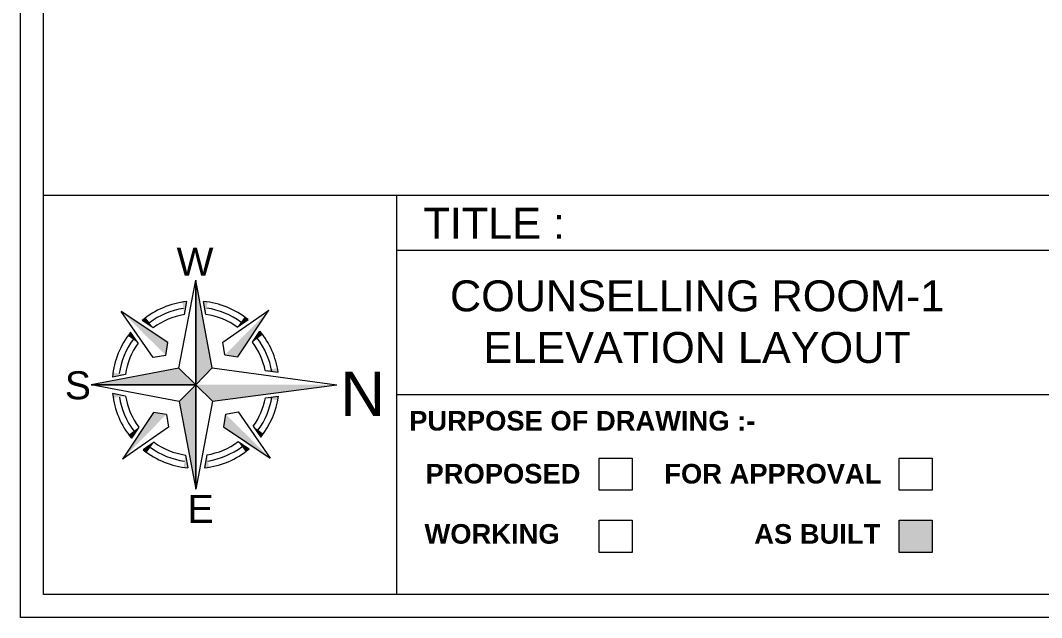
# Model space of a CAD drawing. Extents: x 3552052 to 4102982, y -707811 to -630695.
# Drawn here: x 3711556 to 3719813, y -702159 to -697335 of the extents above; entities that cross this region are included whole.
import ezdxf
from ezdxf.enums import TextEntityAlignment as Align

# ---------------------------------------------------------------- set-up
doc = ezdxf.new("R2010")
doc.units = 0
doc.header["$LTSCALE"] = 6
doc.header["$MEASUREMENT"] = 0
doc.layers.get('0').update_dxf_attribs({"linetype": 'CONTINUOUS', "lineweight": 0})
for name, color, linetype, lineweight in [('0.0', 8, 'CONTINUOUS', 0), ('formate text', 8, 'CONTINUOUS', 0), ('MEP_HVAC_TEXT', 7, 'CONTINUOUS', 0), ('TITLE', 7, 'CONTINUOUS', 0)]:
    doc.layers.add(name, color=color, linetype=linetype, lineweight=lineweight)
doc.styles.add('ARIAL', font='arial.ttf')
doc.styles.add('FORMATE', font='arialbd.ttf')
doc.styles.add('style3', font='arialbd.ttf')

# ---------------------------------------------------------------- blocks, each defined once
blk = doc.blocks.new('A$C4A7C6C7E')
at = {"layer": 'TITLE', "color": 8, "lineweight": 5}
for p, q in [((-4207, 4144), (0, 26095)), ((0, 26095), (0, 0)), ((0, 0), (0, 26095)), ((4144, 4207), (0, 26095)), ((-2825, 17519), (-2234, 20757)), ((2559, 17560), (1919, 20788)), ((-6941, 10518), (-18592, 18312)), ((-10622, 6781), (-18592, 18312)), ((6781, 10622), (18312, 18592)), ((10518, 6941), (18312, 18592)), ((-10607, 14226), (-13343, 16056)), ((10390, 14385), (13098, 16257)), ((-14385, 10390), (-16257, 13098)), ((14226, 10607), (16056, 13343)), ((-7437, 7325), (-6941, 10518)), ((7325, 7437), (6781, 10622)), ((-7437, 7325), (-10622, 6781)), ((7325, 7437), (10518, 6941)), ((-4207, 4144), (-26095, 0)), ((-17560, 2559), (-20788, 1919)), ((-4207, 4144), (0, 0)), ((0, 0), (-4207, 4144)), ((0, 0), (4144, 4207)), ((4144, 4207), (0, 0)), ((17394, 3514), (20646, 3095)), ((17394, 3514), (20646, 3095)), ((0, 0), (-26095, 0)), ((-26095, 0), (0, 0)), ((-4144, -4207), (-26095, 0)), ((0, 0), (-4144, -4207)), ((-4144, -4207), (0, 0)), ((0, 0), (4207, -4144)), ((4207, -4144), (0, 0)), ((0, 0), (0, -26095)), ((0, -26095), (0, 0)), ((-17519, -2825), (-20757, -2234)), ((-4144, -4207), (0, -26095)), ((4207, -4144), (0, -26095)), ((17433, -3312), (20680, -2857)), ((17433, -3312), (20680, -2857)), ((17434, -3310), (20680, -2857)), ((-10518, -6941), (-18312, -18592)), ((-7325, -7437), (-10518, -6941)), ((-7325, -7437), (-6781, -10622)), ((7437, -7325), (6941, -10518)), ((7437, -7325), (10622, -6781)), ((10622, -6781), (18592, -18312)), ((-6781, -10622), (-18312, -18592)), ((-14226, -10607), (-16056, -13343)), ((6941, -10518), (18592, -18312)), ((14385, -10390), (16257, -13098)), ((-10390, -14385), (-13098, -16257)), ((10607, -14226), (13343, -16056)), ((-2559, -17560), (-1919, -20788)), ((2825, -17519), (2234, -20757))]:
    blk.add_line(p, q, dxfattribs=at)
at = {"layer": 'TITLE', "color": 5}
for p in [(4144, 4207), (4207, -4144)]:
    blk.add_line(p, (35289, 0), dxfattribs=at)
at = {"layer": 'TITLE', "color": 8, "lineweight": 5}
for radius, start, end in [(20877, 96.14269, 129.72625), (20877, 51.14269, 84.72625), (19311, 99.1612, 126.70773), (19311, 54.16121, 81.70773), (17745, 99.1612, 126.70773), (17745, 54.16121, 81.70773), (20877, 141.14269, 174.72625), (20877, 8.52692, 39.72625), (19311, 144.16121, 171.70773), (17745, 144.16121, 171.70773), (17745, 11.42181, 36.70773), (19311, 9.85136, 36.70773), (20877, 186.14269, 219.72625), (19311, 189.1612, 216.70773), (17745, 189.1612, 216.70773), (17745, 324.16121, 349.24868), (19311, 324.16121, 350.81434), (20877, 321.14269, 352.1348), (17745, 234.16121, 261.70773), (17745, 279.1612, 306.70773), (20877, 231.14269, 264.72625), (19311, 234.16121, 261.70773), (20877, 276.14269, 309.72625), (19311, 279.1612, 306.70773)]:
    blk.add_arc((0, 0), radius, start, end, dxfattribs=at)
for points in [[(0, 26095), (4144, 4207), (0, 0)], [(-3324, 20610), (-2234, 20757), (-2825, 17519)], [(3011, 20658), (1919, 20788), (2559, 17560)], [(-18592, 18312), (-6941, 10518), (-7437, 7325)], [(18312, 18592), (10518, 6941), (7325, 7437)], [(-13343, 16056), (-12479, 16737), (-10607, 14226)], [(13098, 16257), (12223, 16924), (10390, 14385)], [(-16257, 13098), (-16924, 12223), (-14385, 10390)], [(16056, 13343), (16737, 12479), (14226, 10607)], [(-26095, 0), (-4207, 4144), (0, 0)], [(-20658, 3011), (-20788, 1919), (-17560, 2559)], [(20646, 3095), (20457, 4167), (17394, 3514)], [(0, -26095), (-4144, -4207), (0, 0)], [(-20610, -3324), (-20757, -2234), (-17519, -2825)], [(20680, -2857), (20503, -3930), (17433, -3312)], [(-18312, -18592), (-10518, -6941), (-7325, -7437)], [(18592, -18312), (6941, -10518), (7437, -7325)], [(-16056, -13343), (-16737, -12479), (-14226, -10607)], [(16257, -13098), (16924, -12223), (14385, -10390)], [(-13098, -16257), (-12223, -16924), (-10390, -14385)], [(13343, -16056), (12479, -16737), (10607, -14226)], [(-3011, -20658), (-1919, -20788), (-2559, -17560)], [(3324, -20610), (2234, -20757), (2825, -17519)]]:
    blk.add_solid(points, dxfattribs=at)
at = {"layer": 'TITLE', "color": 5}
blk.add_solid([(35289, 0), (4207, -4144), (0, 0)], dxfattribs=at)

msp = doc.modelspace()

# ---------------------------------------------------------------- hatches: boundary and pattern name
at = {"layer": 'MEP_HVAC_TEXT', "linetype": 'ByBlock'}
h = msp.add_hatch(color=1, dxfattribs=at)
h.dxf.hatch_style = 1
h.paths.add_polyline_path([(3718661.6, -701372.6), (3718661.6, -701633.2), (3718927.4, -701633.2), (3718927.4, -701372.6)])

# ---------------------------------------------------------------- linework, layer by layer
for p in [(3729393.4, -698749.1), (3711743.2, -701972)]:
    msp.add_line(p, (3711743.2, -698749.1))
for points in [[(3729580.2, -681640.2), (3729580.2, -702158.7), (3711556.4, -702158.7), (3711556.4, -681640.2)], [(3729393.4, -681827), (3729393.4, -701972), (3711743.2, -701972), (3711743.2, -681827)]]:
    msp.add_lwpolyline(points, close=True)
at = {"layer": '0.0', "color": 7, "lineweight": 15, "elevation": -100}
for points in [[(3716236.3, -700870.2), (3716502.1, -700870.2), (3716502.1, -701130.7), (3716236.3, -701130.7)], [(3718661.6, -700870.2), (3718927.4, -700870.2), (3718927.4, -701130.7), (3718661.6, -701130.7)], [(3716236.3, -701372.6), (3716502.1, -701372.6), (3716502.1, -701633.2), (3716236.3, -701633.2)], [(3718661.6, -701372.6), (3718927.4, -701372.6), (3718927.4, -701633.2), (3718661.6, -701633.2)]]:
    msp.add_lwpolyline(points, close=True, dxfattribs=at)
at = {"layer": 'MEP_HVAC_TEXT', "linetype": 'ByBlock'}
for p, q in [((3714596.1, -698749.1), (3714596.1, -701972)), ((3719997.6, -699193.3), (3714596.1, -699193.3)), ((3719997.6, -700360.2), (3714596.1, -700360.2))]:
    msp.add_line(p, q, dxfattribs=at)

# ---------------------------------------------------------------- block references
at = {"layer": 'TITLE', "linetype": 'Continuous', "extrusion": (1.31196e-09, -7.57547e-09, 1), "xscale": 0.03235129532987182, "yscale": 0.03235129532987182, "zscale": 0.03235129532987182}
msp.add_blockref('A$C4A7C6C7E', (3712973.4, -700277.4, 0), dxfattribs=at)

# ---------------------------------------------------------------- texts
at = {"layer": 'formate text', "color": 7, "lineweight": 15, "ltscale": 100, "style": 'style3'}
msp.add_text('PURPOSE OF DRAWING :-', height=158.21, dxfattribs=at).set_placement((3714699.9, -700648, -100))
at = {"layer": 'formate text', "color": 7, "lineweight": 15, "style": 'FORMATE'}
for s, p in [('PROPOSED ', (3716145.8, -701075.8, -100)), ('FOR APPROVAL', (3718518.4, -701075.8, -100)), ('WORKING', (3715916.3, -701561.9, -100)), ('AS BUILT', (3718508.8, -701561.9, -100))]:
    msp.add_text(s, height=158.21, dxfattribs=at).set_placement(p, align=Align.RIGHT)
at = {"layer": 'TITLE', "color": 7, "style": 'ARIAL'}
for s, height, p in [('TITLE :', 250, (3714815.3, -699098.1)), ('W', 226.5, (3712818.9, -699395.7, 0)), ('S', 226.5, (3711915.6, -700395.3, 0)), ('E', 226.5, (3712907.9, -701393.8, 0))]:
    msp.add_text(s, height=height, dxfattribs=at).set_placement(p)
at = {"layer": 'TITLE', "color": 5, "style": 'ARIAL'}
msp.add_text('N', height=357.2, rotation=180, dxfattribs=at).set_placement((3714504, -700172.8, 0))
at = {"layer": 'TITLE', "color": 7, "insert": (3714781.4, -699434.8), "char_height": 250, "attachment_point": 1, "style": 'ARIAL'}
msp.add_mtext_dynamic_manual_height_columns('\\pxqc;COUNSELLING ROOM-1 ELEVATION LAYOUT', width=4493.629, gutter_width=10, heights=[0], dxfattribs=at)

doc.saveas('drawing.dxf')
